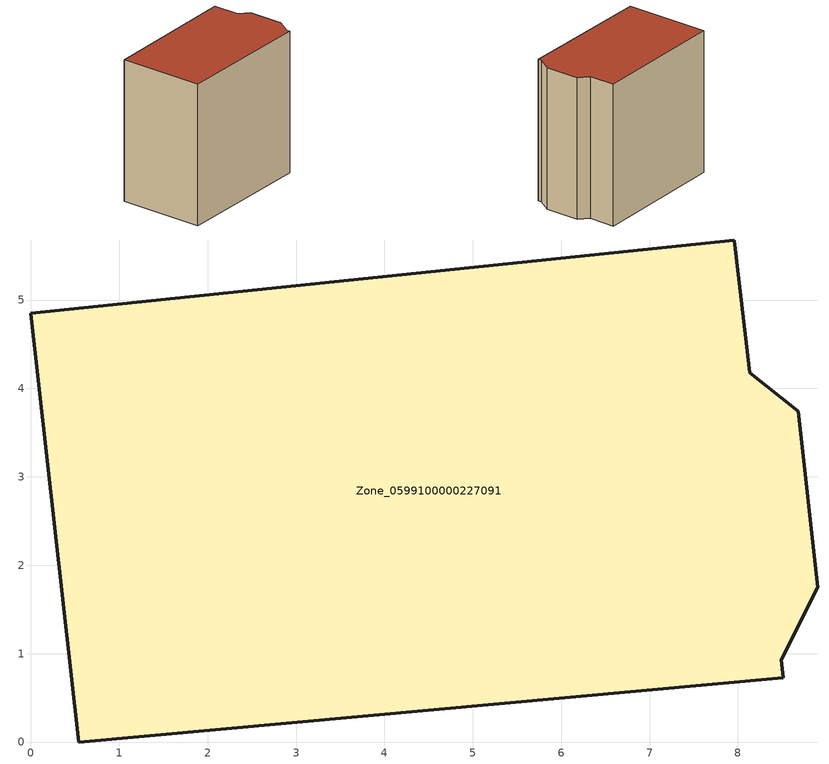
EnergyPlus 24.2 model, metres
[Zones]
Zone_0599100000227091
 floor ground (C_G): 8.13,4.18 8.68,3.74 8.9,1.75 8.49,0.93 8.51,0.73 0.54,0 0,4.85 7.96,5.68 z0
 wall outside (C_F): 0.54,0 8.51,0.73 8.49,0.93 8.9,1.75 8.68,3.74 8.13,4.18 7.96,5.68 0,4.85 0.54,0 z0:8.45
 roof outside (C_R): 7.96,5.68 0,4.85 0.54,0 8.51,0.73 8.49,0.93 8.9,1.75 8.68,3.74 8.13,4.18 z8.45
[BUILDING]
Pand.0599100000227091: North Axis=0; Terrain=City; Loads Convergence Tolerance Value=0.04; Temperature Convergence Tolerance Value=0.4; Solar Distribution=FullExterior; Maximum Number of Warmup Days=25; Minimum Number of Warmup Days=1
[Site:Location]
Rotterdam.The.Hague.AP_ZH_NLD Design_Conditions: Latitude=51.96; Longitude=4.45; Time Zone=1; Elevation=-4.5
[SITE:GROUNDTEMPERATURE:BUILDINGSURFACE]
18, 18, 18, 18, 18, 18, 18, 18, 18, 18, 18, 18
[MATERIAL] Thermal Absorptance=0.9; Solar Absorptance=0.7; Visible Absorptance=0.7
Name | Roughness | Thickness | Conductivity | Density | Specific Heat
G.TI.1946 | MediumSmooth | 0.15 | 1 | 540 | 1210
F.TI.1946 | Rough | 0.3 | 0.857143 | 1920 | 840
R.TI.1946 | MediumRough | 0.2 | 0.1 | 1500 | 1000
[CONSTRUCTION]
C_G: G.TI.1946
C_F: F.TI.1946
C_R: R.TI.1946
[ZONE]
Zone_0599100000227091: Type=1; Multiplier=1; Ceiling Height=Autocalculate; Volume=Autocalculate; Floor Area=autocalculate; Part of Total Floor Area=Yes
[ZONEINFILTRATION:DESIGNFLOWRATE]
Infil_Zone_0599100000227091: Zone or ZoneList or Space or SpaceList=Zone_0599100000227091; Schedule=AlwaysOn; Design Flow Rate Calculation Method=Flow/Area; Flow Rate per Floor Area=0.003; Constant Term Coefficient=1; Temperature Term Coefficient=0; Velocity Term Coefficient=0; Velocity Squared Term Coefficient=0
[HVACTEMPLATE:ZONE:IDEALLOADSAIRSYSTEM]
Zone_0599100000227091: Maximum Heating Supply Air Temperature=50; Minimum Cooling Supply Air Temperature=13; Maximum Heating Supply Air Humidity Ratio=0.0156; Minimum Cooling Supply Air Humidity Ratio=0.0077; Heating Limit=NoLimit; Cooling Limit=NoLimit; Dehumidification Control Type=ConstantSensibleHeatRatio; Cooling Sensible Heat Ratio=0.7; Dehumidification Setpoint=60; Humidification Control Type=None; Humidification Setpoint=30; Outdoor Air Method=None; Outdoor Air Flow Rate per Person=0.00944; Outdoor Air Flow Rate per Zone Floor Area=0; Outdoor Air Flow Rate per Zone=0; Demand Controlled Ventilation Type=None; Outdoor Air Economizer Type=NoEconomizer; Heat Recovery Type=None; Sensible Heat Recovery Effectiveness=0.7; Latent Heat Recovery Effectiveness=0.65
[ZONECONTROL:THERMOSTAT]
ThermostatControl_Zone_0599100000227091: Zone or ZoneList=Zone_0599100000227091; Control Type Schedule=DualSetpointControlType; Control 1=Thermostat_Zone_0599100000227091; Temperature Difference Between Cutout And Setpoint=0
[THERMOSTATSETPOINT:DUALSETPOINT]
Thermostat_Zone_0599100000227091: Heating Setpoint Temperature Schedule=HeatingSetpoint_Zone_0599100000227091; Cooling Setpoint Temperature Schedule=CoolingSetpoint_Zone_0599100000227091
[SCHEDULE:COMPACT]
HeatingSetpoint_Zone_0599100000227091: Through: 12/31, For: AllDays, Until: 24:00, 21
CoolingSetpoint_Zone_0599100000227091: Through: 12/31, For: AllDays, Until: 24:00, 24
DualSetpointControlType: Through: 12/31, For: AllDays, Until: 24:00, 4
AlwaysOn: Through: 12/31, For: AllDays, Until: 24:00, 1
